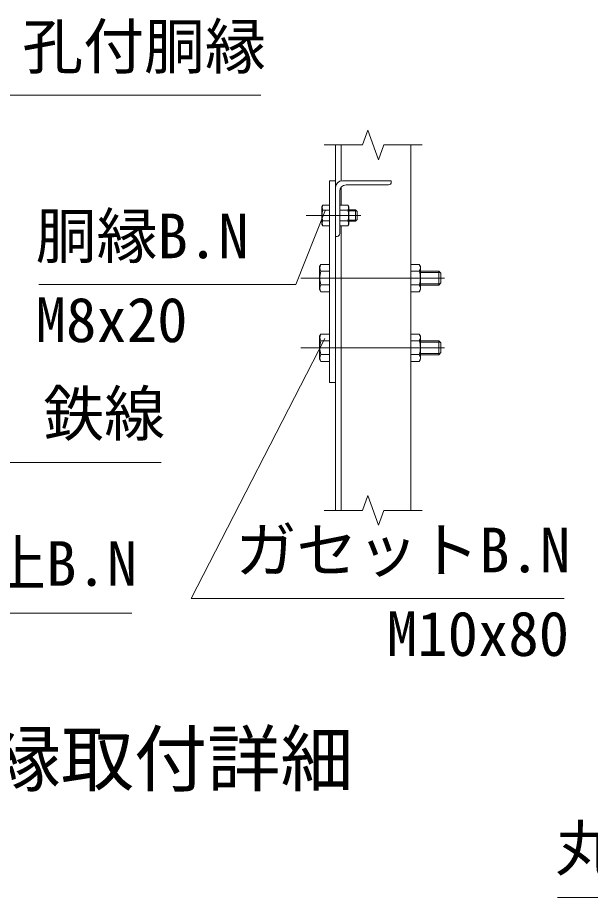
# Model space of a CAD drawing. Units: millimetres, scale not verified. Extents: x -12600 to 12600, y -8910 to 8910.
# Drawn here: x 7399 to 9250, y -960 to 1884 of the extents above; entities that cross this region are included whole.
import ezdxf
from ezdxf.enums import TextEntityAlignment as Align

# ---------------------------------------------------------------- set-up
doc = ezdxf.new("R2010")
doc.units = ezdxf.units.MM
doc.header["$LTSCALE"] = 60
doc.linetypes.add('USER1', pattern=[50.8, 31.75, -6.35, 6.35, -6.35])
doc.layers.add('0-0_D-TTL-TXT', color=7, linetype='Continuous')
for name, color, linetype, lineweight in [('0-1_D-BMK', 2, 'USER1', 13), ('0-4_D-STR1', 1, 'Continuous', 18), ('0-6_D-STR3', 3, 'Continuous', 13), ('0-7_D-STR-DIM', 7, 'Continuous', 9), ('0-9_D-STR-TXT', 7, 'Continuous', 9)]:
    doc.layers.add(name, color=color, linetype=linetype, lineweight=lineweight)
doc.styles.add('ＭＳ ゴシック', font='')
doc.styles.get('ＭＳ ゴシック').set_extended_font_data('MS Gothic')

msp = doc.modelspace()

# ---------------------------------------------------------------- linework, layer by layer
at = {"layer": '0-1_D-BMK'}
for p, q in [((8331.15, 1244.48), (8508.34, 1244.48)), ((8314.43, 1041.98), (8777.92, 1041.98)), ((8314.43, 816.98), (8777.92, 816.98))]:
    msp.add_line(p, q, dxfattribs=at)
at = {"layer": '0-4_D-STR1'}
for p, q in [((8426.49, 291.2), (8426.49, 1472.42)), ((8444.49, 1356.52), (8444.49, 1472.42)), ((8669.49, 291.2), (8669.49, 1472.42)), ((8448.99, 1356.98), (8606.49, 1356.98)), ((8460.24, 1343.48), (8597.49, 1343.48)), ((8606.49, 1352.48), (8606.49, 1356.98)), ((8426.49, 1176.98), (8426.49, 1334.48)), ((8439.99, 1185.98), (8439.99, 1323.23)), ((8444.49, 1278.25), (8444.49, 1335.96)), ((8444.49, 291.2), (8444.49, 1210.7)), ((8430.99, 1176.98), (8426.49, 1176.98))]:
    msp.add_line(p, q, dxfattribs=at)
for centre, radius, start, end in [((8448.99, 1334.48), 22.5, 90, 180), ((8460.24, 1323.23), 20.25, 90, 180), ((8597.49, 1352.48), 9, 270, 0), ((8430.99, 1185.98), 9, 270, 0)]:
    msp.add_arc(centre, radius, start, end, dxfattribs=at)
at = {"layer": '0-6_D-STR3'}
for p, q in [((8406.24, 704.48), (8406.24, 1356.98)), ((8406.24, 1356.98), (8426.49, 1356.98)), ((8382.39, 1272.83), (8385.53, 1278.25)), ((8382.39, 1272.83), (8382.39, 1216.13)), ((8406.24, 1278.25), (8385.53, 1278.25)), ((8406.24, 1261.36), (8385.53, 1261.36)), ((8406.24, 1278.25), (8406.24, 1210.7)), ((8439.99, 1278.25), (8465.98, 1278.25)), ((8439.99, 1210.7), (8439.99, 1278.25)), ((8439.99, 1261.36), (8465.98, 1261.36)), ((8465.98, 1278.25), (8469.24, 1272.6)), ((8469.24, 1216.35), (8469.24, 1272.6)), ((8469.24, 1262.48), (8490.84, 1262.48)), ((8469.24, 1259.1), (8494.22, 1259.1)), ((8490.84, 1262.48), (8496.24, 1257.08)), ((8490.84, 1262.48), (8490.84, 1226.48)), ((8496.24, 1257.08), (8496.24, 1231.88)), ((8406.24, 1227.59), (8385.53, 1227.59)), ((8439.99, 1227.59), (8465.98, 1227.59)), ((8469.24, 1229.85), (8494.22, 1229.85)), ((8469.24, 1226.48), (8490.84, 1226.48)), ((8490.84, 1226.48), (8496.24, 1231.88)), ((8382.39, 1216.13), (8385.53, 1210.7)), ((8406.24, 1210.7), (8385.53, 1210.7)), ((8439.99, 1210.7), (8465.98, 1210.7)), ((8465.98, 1210.7), (8469.24, 1216.35)), ((8374.74, 1079.1), (8378.81, 1086.14)), ((8378.81, 1086.14), (8406.24, 1086.14)), ((8406.24, 1086.14), (8406.24, 997.81)), ((8696.93, 1086.14), (8669.49, 1086.14)), ((8669.49, 1086.14), (8669.49, 997.81)), ((8700.99, 1079.1), (8696.93, 1086.14)), ((8374.74, 1079.1), (8374.74, 1004.85)), ((8378.81, 1064.06), (8406.24, 1064.06)), ((8696.93, 1064.06), (8669.49, 1064.06)), ((8700.99, 1079.1), (8700.99, 1004.85)), ((8700.99, 1064.48), (8759.49, 1064.48)), ((8700.99, 1060.43), (8763.54, 1060.43)), ((8759.49, 1064.48), (8766.24, 1057.73)), ((8766.24, 1057.73), (8766.24, 1026.23)), ((8374.74, 1004.85), (8378.81, 997.81)), ((8378.81, 1019.89), (8406.24, 1019.89)), ((8378.81, 997.81), (8406.24, 997.81)), ((8696.93, 1019.89), (8669.49, 1019.89)), ((8696.93, 997.81), (8669.49, 997.81)), ((8700.99, 1004.85), (8696.93, 997.81)), ((8700.99, 1023.53), (8763.54, 1023.53)), ((8700.99, 1019.48), (8759.49, 1019.48)), ((8374.74, 854.1), (8378.81, 861.14)), ((8374.74, 854.1), (8374.74, 779.85)), ((8378.81, 861.14), (8406.24, 861.14)), ((8406.24, 861.14), (8406.24, 772.81)), ((8696.93, 861.14), (8669.49, 861.14)), ((8669.49, 861.14), (8669.49, 772.81)), ((8700.99, 854.1), (8696.93, 861.14)), ((8700.99, 854.1), (8700.99, 779.85)), ((8378.81, 839.06), (8406.24, 839.06)), ((8696.93, 839.06), (8669.49, 839.06)), ((8700.99, 839.48), (8759.49, 839.48)), ((8700.99, 835.43), (8763.54, 835.43)), ((8759.49, 839.48), (8766.24, 832.73)), ((8766.24, 832.73), (8766.24, 801.23)), ((8700.99, 798.53), (8763.54, 798.53)), ((8374.74, 779.85), (8378.81, 772.81)), ((8378.81, 794.89), (8406.24, 794.89)), ((8378.81, 772.81), (8406.24, 772.81)), ((8696.93, 794.89), (8669.49, 794.89)), ((8696.93, 772.81), (8669.49, 772.81)), ((8700.99, 779.85), (8696.93, 772.81)), ((8700.99, 794.48), (8759.49, 794.48)), ((8406.24, 704.48), (8426.49, 704.48))]:
    msp.add_line(p, q, dxfattribs=at)
for points in [[(8759.49, 1064.48), (8759.49, 1019.48), (8766.24, 1026.23)], [(8759.49, 839.48), (8759.49, 794.48), (8766.24, 801.23)]]:
    msp.add_lwpolyline(points, dxfattribs=at)
for centre, radius, start, end in [((8438.8, 1244.48), 55.89, 162.4121, 197.5879), ((8397.87, 1269.81), 14.95, 145.61585, 214.38415), ((8453.64, 1269.81), 14.95, 325.61586, 34.38414), ((8412.71, 1244.48), 55.89, 342.4121, 17.5879), ((8397.87, 1219.15), 14.95, 145.61585, 214.38415), ((8453.64, 1219.15), 14.95, 325.61585, 34.38416), ((8394.95, 1075.1), 19.55, 145.61575, 214.38425), ((8680.79, 1075.1), 19.55, 325.61575, 34.38425), ((8448.48, 1041.98), 73.08, 162.41205, 197.58795), ((8627.26, 1041.98), 73.08, 342.41205, 17.58795), ((8394.95, 1008.85), 19.55, 145.61575, 214.38425), ((8680.79, 1008.85), 19.55, 325.61575, 34.38425), ((8394.95, 850.1), 19.55, 145.61575, 214.38425), ((8680.79, 850.1), 19.55, 325.61575, 34.38425), ((8448.48, 816.98), 73.08, 162.41205, 197.58795), ((8627.26, 816.98), 73.08, 342.41205, 17.58795), ((8394.95, 783.85), 19.55, 145.61575, 214.38425), ((8680.79, 783.85), 19.55, 325.61575, 34.38425)]:
    msp.add_arc(centre, radius, start, end, dxfattribs=at)
at = {"layer": '0-7_D-STR-DIM'}
for p, q in [((8530.68, 1519.99), (8513.36, 1472.42)), ((8565.31, 1424.85), (8530.68, 1519.99)), ((8389.37, 1472.42), (8513.36, 1472.42)), ((8582.62, 1472.42), (8565.31, 1424.85)), ((8582.62, 1472.42), (8706.62, 1472.42)), ((8530.68, 338.77), (8513.36, 291.2)), ((8565.31, 243.63), (8530.68, 338.77)), ((8389.37, 291.2), (8513.36, 291.2)), ((8582.62, 291.2), (8565.31, 243.63)), ((8582.62, 291.2), (8706.62, 291.2))]:
    msp.add_line(p, q, dxfattribs=at)
at = {"layer": '0-9_D-STR-TXT'}
for points in [[(8185.15, 1633.7), (7258.01, 1633.7), (7114.39, 1299.75)], [(7863.28, 445.58), (7320.66, 445.58), (7018.52, 1262.93)], [(7467.87, 1021.03), (8297.55, 1021.03), (8393.48, 1262.82)], [(7767.74, -41.41), (6745.43, -41.41), (6538.02, 1164.01)], [(9165.18, 6.37), (7959.37, 6.37), (8391.88, 847.08)], [(9142.93, -960.11), (9685.55, -960.11), (9868.77, -594.44)]]:
    msp.add_lwpolyline(points, dxfattribs=at)

# ---------------------------------------------------------------- texts
at = {"layer": '0-0_D-TTL-TXT', "style": 'ＭＳ ゴシック'}
msp.add_text('隅柱･中胴縁取付詳細', height=173.3, dxfattribs=at).set_placement((6238.49, -650.78), align=Align.BOTTOM_LEFT)
at = {"layer": '0-9_D-STR-TXT', "style": 'ＭＳ ゴシック'}
for s, p in [('孔付胴縁', (7413.83, 1675.64)), ('胴縁B.N', (7457.21, 1062.98)), ('M8x20', (7457.21, 791.81)), ('鉄線', (7481.81, 488.66)), ('ガセットB.N', (8103, 47.55)), ('丸鋼止B.N', (6900.48, 3.96)), ('M10x80', (8592, -222.85)), ('丸鋼', (9136.08, -917.02))]:
    msp.add_text(s, height=144.3, dxfattribs=at).set_placement(p, align=Align.BOTTOM_LEFT)

doc.saveas('drawing.dxf')
